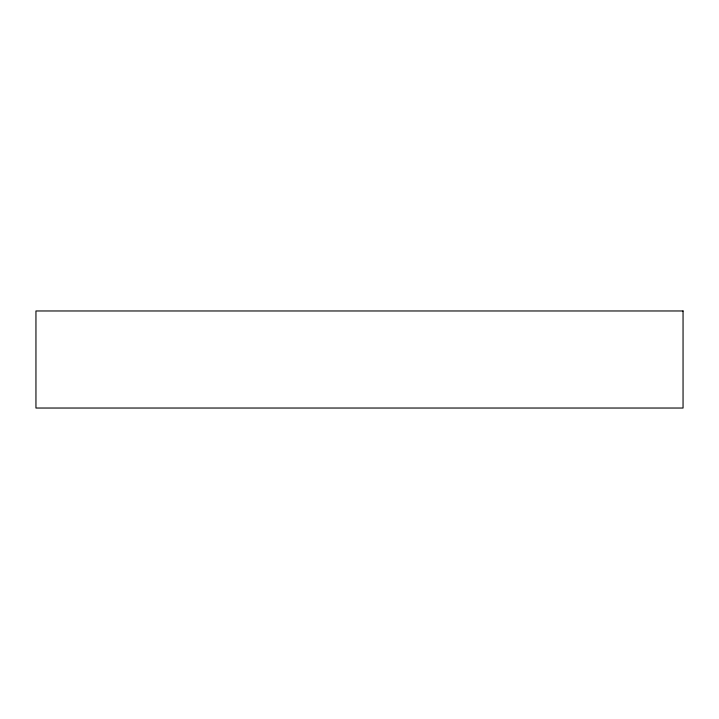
<?xml version="1.0" encoding="UTF-8"?>
<svg xmlns="http://www.w3.org/2000/svg" width="719" height="719" viewBox="0 0 719 719"><rect width="100%" height="100%" fill="white"/><g stroke="black" fill="none" stroke-linecap="round" stroke-linejoin="round"><path stroke-width="1.08" d="M683.05 310.968L35.95 310.968L35.95 408.033L683.05 408.033L683.05 310.968"/></g></svg>
